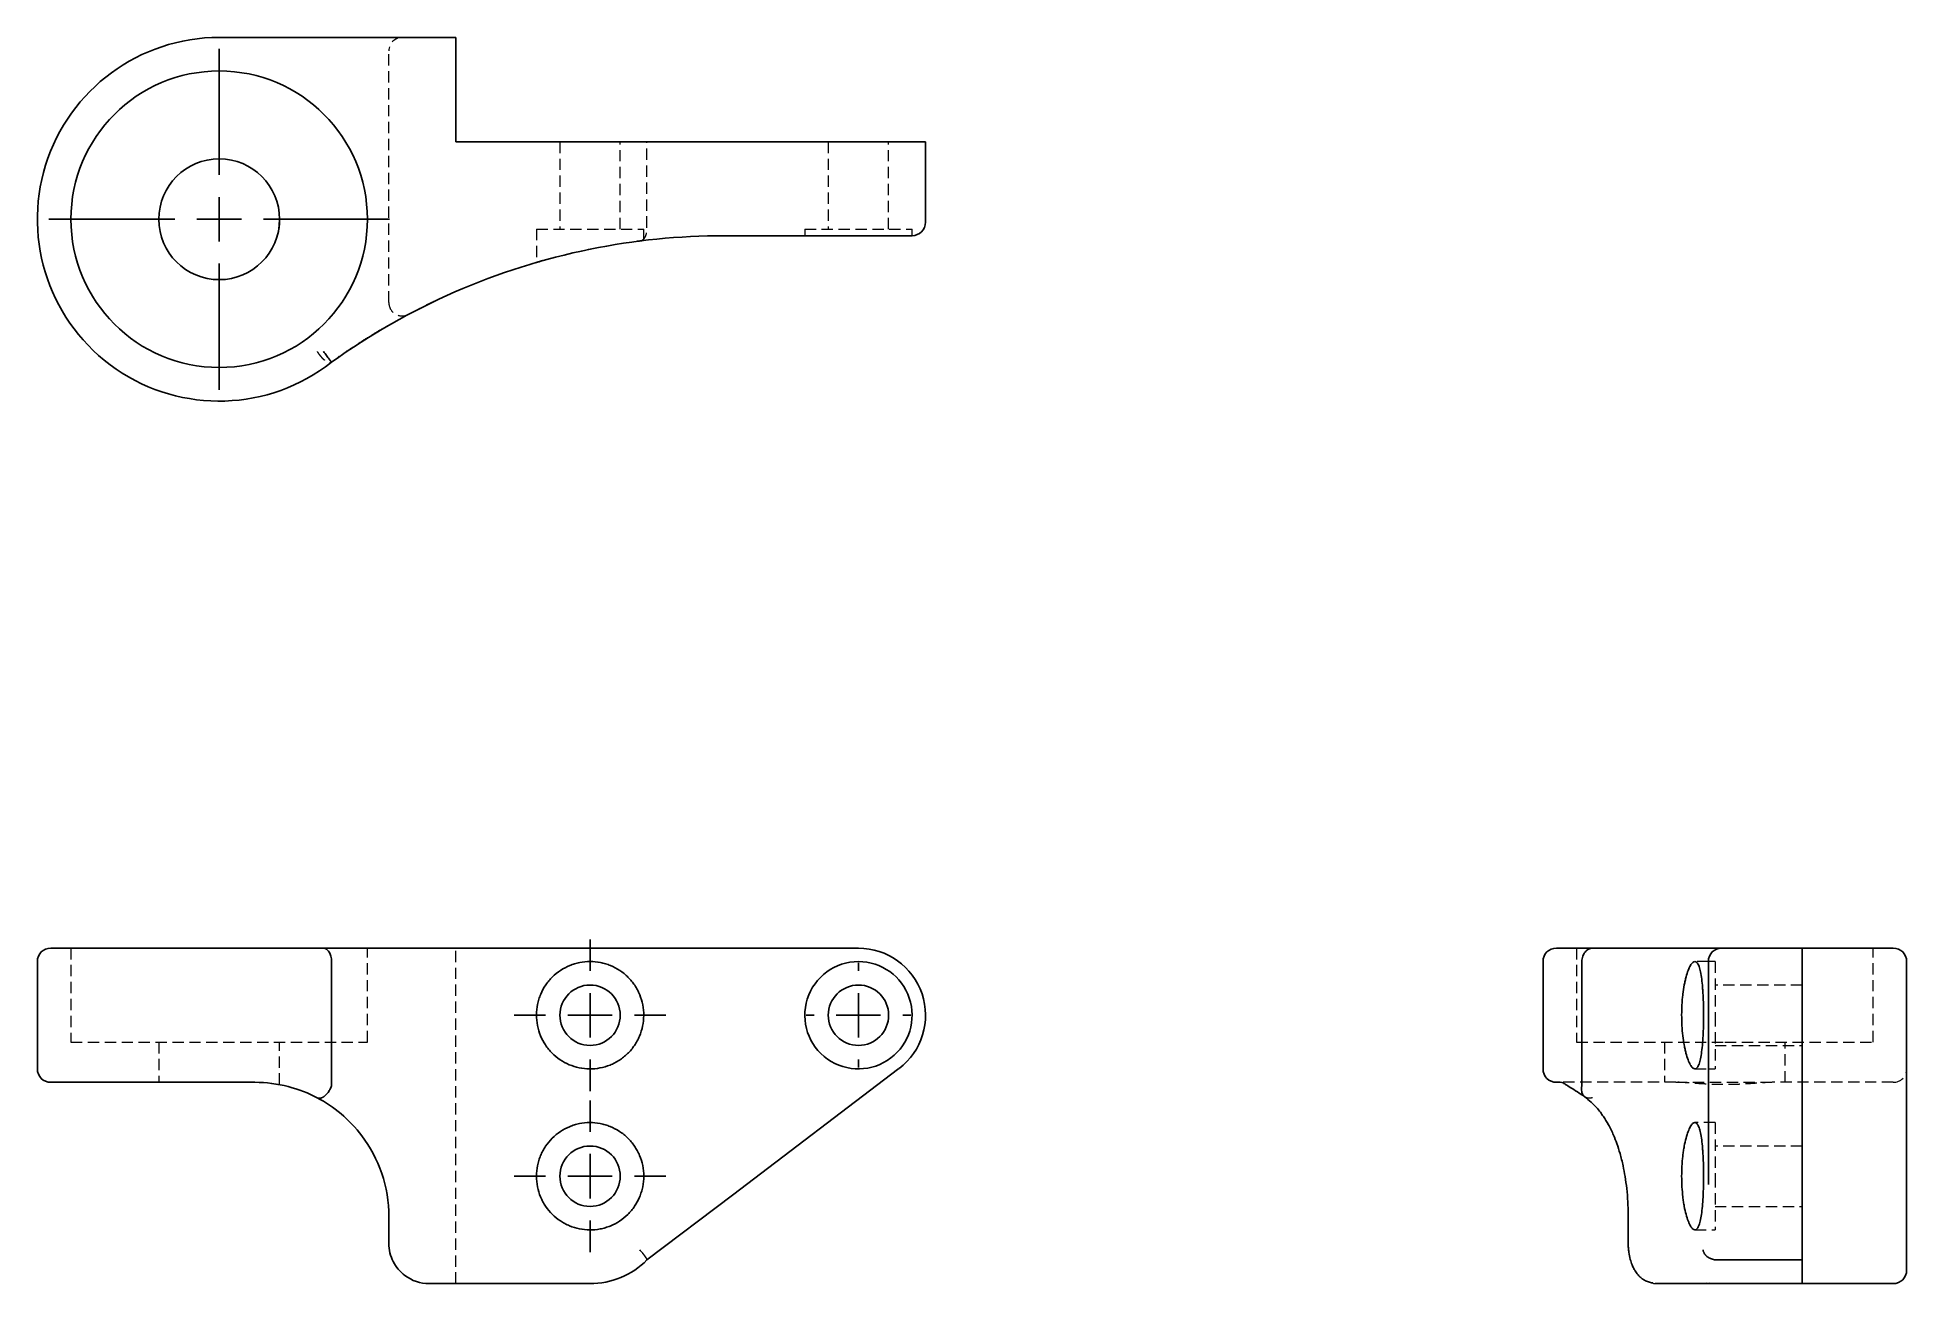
# Model space of a CAD drawing. Header units: millimetres. Extents: x 33 to 243, y 38 to 178.
import ezdxf

# ---------------------------------------------------------------- set-up
doc = ezdxf.new("R2010")
doc.units = ezdxf.units.MM
doc.linetypes.add('HIDDEN', pattern=[1.905, 1.27, -0.635])
doc.layers.add('10', color=7, linetype='Continuous')

# ---------------------------------------------------------------- blocks, each defined once
blk = doc.blocks.new('SW_CENTERMARKSYMBOL_0')
at = {"layer": '10', "color": 0}
for p, q in [((0, 5), (0, 5.9)), ((0, 0), (0, 2.5)), ((-5, 0), (-5.9, 0)), ((0, 0), (-2.5, 0)), ((0, 0), (0, -2.5)), ((0, 0), (2.5, 0)), ((5, 0), (5.9, 0)), ((0, -5), (0, -5.9))]:
    blk.add_line(p, q, dxfattribs=at)
blk = doc.blocks.new('SW_CENTERMARKSYMBOL_1')
at = {"layer": '10', "color": 0}
for p, q in [((0, 5), (0, 8.54)), ((0, 0), (0, 2.5)), ((-5, 0), (-8.54, 0)), ((0, 0), (-2.5, 0)), ((0, 0), (0, -2.5)), ((0, 0), (2.5, 0)), ((5, 0), (8.54, 0)), ((0, -5), (0, -8.54))]:
    blk.add_line(p, q, dxfattribs=at)
blk = doc.blocks.new('SW_CENTERMARKSYMBOL_2')
at = {"layer": '10', "color": 0}
for p, q in [((0, 5), (0, 8.54)), ((0, 0), (0, 2.5)), ((-5, 0), (-8.54, 0)), ((0, 0), (-2.5, 0)), ((0, 0), (0, -2.5)), ((0, 0), (2.5, 0)), ((5, 0), (8.54, 0)), ((0, -5), (0, -8.54))]:
    blk.add_line(p, q, dxfattribs=at)
blk = doc.blocks.new('SW_CENTERMARKSYMBOL_3')
at = {"layer": '10', "color": 0}
for p, q in [((0, 5), (0, 19.19)), ((0, 0), (0, 2.5)), ((-5, 0), (-19.19, 0)), ((0, 0), (-2.5, 0)), ((0, 0), (0, -2.5)), ((0, 0), (2.5, 0)), ((5, 0), (19.19, 0)), ((0, -5), (0, -19.19))]:
    blk.add_line(p, q, dxfattribs=at)

msp = doc.modelspace()

# ---------------------------------------------------------------- linework, layer by layer
at = {"color": 7, "linetype": 'Continuous', "lineweight": 25}
for p, q in [((80.13, 178.47), (53.47, 178.47)), ((80.13, 176.96), (80.13, 178.47)), ((80.13, 166.72), (80.13, 176.96)), ((125.45, 166.72), (80.13, 166.72)), ((125.45, 166.72), (133, 166.72)), ((133, 157.66), (133, 166.72)), ((110.34, 156.15), (125.45, 156.15)), ((125.45, 156.15), (131.49, 156.15)), ((95.28, 154.64), (95.01, 154.58)), ((65.21, 75.96), (34.51, 75.96)), ((110.34, 75.96), (65.21, 75.96)), ((125.45, 75.96), (110.34, 75.96)), ((208.11, 75.96), (204.04, 75.96)), ((222.66, 75.96), (208.11, 75.96)), ((231.72, 75.96), (222.66, 75.96)), ((231.72, 75.96), (231.72, 62.39)), ((231.72, 75.96), (241.96, 75.96)), ((33, 74.45), (33, 62.36)), ((66.12, 60.46), (66.12, 74.45)), ((202.53, 74.45), (202.53, 62.36)), ((206.91, 60.46), (206.91, 74.45)), ((221.15, 74.45), (221.15, 63.59)), ((243.47, 39.7), (243.47, 74.45)), ((221.15, 63.59), (221.15, 49.35)), ((111.25, 48.14), (130.01, 62.39)), ((231.72, 62.39), (231.72, 40.85)), ((34.51, 60.85), (57.47, 60.85)), ((204.04, 60.85), (204.47, 60.85)), ((204.47, 60.85), (204.84, 60.78)), ((101.64, 40.85), (111.25, 48.14)), ((72.57, 45.74), (72.57, 42.72)), ((212.12, 45.74), (212.12, 42.72)), ((106.05, 44.19), (106.06, 44.2)), ((222.06, 40.85), (231.72, 40.85)), ((231.72, 40.85), (231.72, 38.19)), ((77.11, 38.19), (95.23, 38.19)), ((215.15, 38.19), (221.17, 38.19)), ((220.88, 38.22), (221.31, 38.24)), ((221.17, 38.19), (220.89, 38.25)), ((221.17, 38.19), (231.72, 38.19)), ((241.96, 38.19), (231.72, 38.19))]:
    msp.add_line(p, q, dxfattribs=at)
at = {"color": 7, "linetype": 'HIDDEN', "lineweight": 18}
for p, q in [((72.57, 148.63), (72.57, 176.96)), ((91.83, 166.72), (91.83, 156.9)), ((98.63, 156.9), (98.63, 166.72)), ((101.64, 157.06), (101.64, 166.72)), ((122.05, 166.72), (122.05, 156.9)), ((128.85, 156.9), (128.85, 166.72)), ((57.47, 163.5), (57.57, 163.41)), ((89.19, 156.9), (101.28, 156.9)), ((89.19, 156.9), (89.19, 153.14)), ((101.28, 155.6), (101.28, 156.9)), ((119.4, 156.9), (131.49, 156.9)), ((119.4, 156.9), (119.4, 156.15)), ((131.49, 156.15), (131.49, 156.9)), ((77.73, 148.84), (77.76, 148.79)), ((36.78, 75.96), (36.78, 65.38)), ((70.16, 65.38), (70.16, 75.96)), ((80.13, 38.19), (80.13, 75.96)), ((206.31, 75.96), (206.31, 65.38)), ((239.69, 65.38), (239.69, 75.96)), ((221.15, 74.45), (219.63, 74.45)), ((221.9, 74.45), (221.15, 74.45)), ((221.9, 74.45), (221.9, 68.4)), ((231.72, 71.8), (221.9, 71.8)), ((221.9, 68.4), (221.9, 62.36)), ((36.78, 65.38), (70.16, 65.38)), ((46.67, 65.38), (46.67, 60.85)), ((60.27, 60.59), (60.27, 65.38)), ((206.31, 65.38), (223, 65.38)), ((216.2, 65.38), (216.2, 60.85)), ((223, 65.38), (239.69, 65.38)), ((229.8, 60.85), (229.8, 65.38)), ((221.9, 65.01), (231.72, 65.01)), ((219.63, 62.36), (221.15, 62.36)), ((221.15, 62.36), (221.9, 62.36)), ((217.5, 60.85), (204.47, 60.85)), ((207.25, 59.21), (207.28, 59.19)), ((217.5, 60.85), (228.5, 60.85)), ((241.96, 60.85), (228.5, 60.85)), ((221.9, 56.32), (219.63, 56.32)), ((221.9, 56.32), (221.9, 50.28)), ((231.72, 53.68), (221.9, 53.68)), ((221.9, 50.28), (221.9, 44.23)), ((221.9, 46.88), (231.72, 46.88)), ((219.63, 44.23), (221.9, 44.23)), ((221.17, 38.19), (231.72, 38.19))]:
    msp.add_line(p, q, dxfattribs=at)
at = {"color": 7, "linetype": 'Continuous', "lineweight": 25}
for centre, radius in [((53.47, 158), 16.69), ((53.47, 158), 6.8), ((95.23, 68.4), 3.4), ((125.45, 68.4), 3.4), ((95.23, 50.28), 3.4)]:
    msp.add_circle(centre, radius, dxfattribs=at)
for centre, radius, start, end in [((53.47, 158), 20.47, 90, 308.1694), ((110.34, 80.38), 75.77, 90, 101.4999), ((131.49, 157.66), 1.51, 270, 0), ((110.34, 80.38), 75.77, 101.4999, 125.704), ((34.51, 74.45), 1.51, 90, 180), ((125.45, 68.4), 7.55, 307.2095, 90), ((204.04, 74.45), 1.51, 90, 180), ((222.66, 74.45), 1.51, 90, 180), ((241.96, 74.45), 1.51, 0, 90), ((125.45, 68.4), 6.04, 90, 307.2095), ((125.45, 68.4), 6.04, 307.2095, 90), ((34.51, 62.36), 1.51, 180, 270), ((204.04, 62.36), 1.51, 180, 270), ((241.96, 39.7), 1.51, 270, 0)]:
    msp.add_arc(centre, radius, start, end, dxfattribs=at)
at = {"color": 7, "linetype": 'HIDDEN', "lineweight": 18}
for centre, start, end in [((74.08, 176.96), 90, 180), ((241.96, 62.36), 270, 0)]:
    msp.add_arc(centre, 1.51, start, end, dxfattribs=at)
for points, knots in [([(60.24, 158.28), (60.25, 158.04), (60.27, 157.43), (60.2, 156.8), (60.09, 156.44), (60.08, 156.44)], [0, 0, 0, 0, 0.3910293, 0.9904775, 1, 1, 1, 1]), ([(100.83, 155.55), (100.86, 155.55), (100.91, 155.56), (100.99, 155.59), (101.06, 155.62), (101.12, 155.66), (101.19, 155.7), (101.24, 155.75), (101.29, 155.8), (101.34, 155.86), (101.38, 155.91), (101.42, 155.97), (101.47, 156.06), (101.53, 156.2), (101.59, 156.4), (101.63, 156.61), (101.65, 156.82), (101.65, 156.97), (101.64, 157.04)], [0, 0, 0, 0, 0.055149, 0.108404, 0.159756, 0.209186, 0.256676, 0.302212, 0.345786, 0.3874, 0.427061, 0.464782, 0.500582, 0.603759, 0.705368, 0.805314, 0.903508, 1, 1, 1, 1]), ([(72.57, 148.63), (72.57, 148.33), (72.75, 147.74), (73.59, 147.05), (74.4, 147.09), (74.79, 147.29)], [0, 0, 0, 0, 0.285714, 0.571429, 1, 1, 1, 1]), ([(75.04, 147.43), (75.12, 147.47), (75.3, 147.57), (75.91, 147.9), (76.59, 148.26), (77.23, 148.57), (77.57, 148.73), (77.74, 148.81)], [0, 0, 0, 0, 0.215163, 0.455324, 0.716927, 0.855967, 1, 1, 1, 1]), ([(65.96, 141.84), (66.53, 142.25), (67.67, 143.06), (69.27, 144.11), (70.73, 145.04), (72.03, 145.8), (73.2, 146.44), (73.82, 146.77), (74.12, 146.93)], [0, 0, 0, 0, 0.1669329, 0.3334123, 0.4993033, 0.6650775, 0.8316299, 1, 1, 1, 1]), ([(64.51, 143.11), (64.53, 143.08), (64.57, 143.01), (64.63, 142.91), (64.7, 142.82), (64.77, 142.73), (64.83, 142.65), (64.9, 142.57), (64.97, 142.49), (65.03, 142.42), (65.09, 142.36), (65.16, 142.3), (65.21, 142.24), (65.27, 142.2), (65.33, 142.15), (65.41, 142.08), (65.53, 142), (65.67, 141.93), (65.81, 141.88), (65.93, 141.85), (66.03, 141.86), (66.09, 141.89), (66.12, 141.9)], [0, 0, 0, 0, 0.0441007, 0.0868977, 0.1284033, 0.1686218, 0.2075543, 0.2452032, 0.2815736, 0.3166739, 0.3505058, 0.3830641, 0.414342, 0.444333, 0.4730323, 0.5004373, 0.5829846, 0.6657563, 0.7488816, 0.8323346, 0.9160377, 1, 1, 1, 1]), ([(66.12, 141.9), (66.12, 141.91), (66.12, 141.91), (66.12, 141.91), (66.12, 141.91)], [0, 0, 0, 0, 0.490252, 1, 1, 1, 1]), ([(59.36, 60.73), (59.45, 60.72), (59.74, 60.68), (60.03, 60.63), (60.25, 60.59), (60.25, 60.59), (60.24, 60.59)], [0, 0, 0, 0, 0.144267, 0.472539, 0.794593, 1, 1, 1, 1]), ([(208.11, 59.11), (208, 59.08), (207.78, 59.03), (207.5, 59.08), (207.32, 59.15), (207.25, 59.21), (207.24, 59.22)], [0, 0, 0, 0, 0.3529141, 0.6685754, 0.9472981, 1, 1, 1, 1]), ([(228.5, 60.85), (228.18, 60.85), (227.82, 60.83), (227.21, 60.79), (227, 60.78), (226.55, 60.74), (226.32, 60.73), (225.85, 60.69), (225.61, 60.68), (225.11, 60.65), (224.85, 60.63), (224.07, 60.6), (223.54, 60.59), (222.74, 60.59), (222.47, 60.59), (221.94, 60.6), (221.68, 60.61), (221.16, 60.63), (220.91, 60.65), (220.4, 60.68), (220.16, 60.69), (219.44, 60.74), (219, 60.78), (218.39, 60.82), (218.19, 60.83), (217.83, 60.85), (217.66, 60.85), (217.5, 60.85)], [0, 0, 0, 0, 0.125, 0.125, 0.1875, 0.1875, 0.25, 0.25, 0.3125, 0.3125, 0.375, 0.375, 0.5, 0.5, 0.5625, 0.5625, 0.625, 0.625, 0.6875, 0.6875, 0.75, 0.75, 0.875, 0.875, 0.9375, 0.9375, 1, 1, 1, 1]), ([(214.86, 38.29), (214.89, 38.27), (214.98, 38.2), (215.08, 38.2), (215.15, 38.19)], [0, 0, 0, 0, 0.236955, 1, 1, 1, 1])]:
    msp.add_open_spline(points, degree=3, knots=knots, dxfattribs=at)
msp.add_open_spline([(101.64, 157.04), (101.64, 157.05), (101.64, 157.05), (101.64, 157.06)], degree=3, dxfattribs=at)
at = {"color": 7, "linetype": 'Continuous', "lineweight": 25}
for points, knots in [([(101.26, 155.6), (101.26, 155.6), (101.25, 155.6), (101.04, 155.58), (100.78, 155.54), (100.54, 155.51), (100.47, 155.5)], [0, 0, 0, 0, 0.237143, 0.556645, 0.885402, 1, 1, 1, 1]), ([(89.88, 153.34), (89.74, 153.29), (89.46, 153.22), (89.24, 153.15), (89.21, 153.14), (89.19, 153.14)], [0, 0, 0, 0, 0.357025, 0.674324, 1, 1, 1, 1]), ([(65.21, 143.11), (65.21, 143.11), (65.22, 143.11), (65.34, 142.95), (65.45, 142.79), (65.67, 142.5), (65.77, 142.37), (65.94, 142.15), (66, 142.06), (66.09, 141.94), (66.12, 141.91), (66.12, 141.91), (66.12, 141.91), (66.12, 141.91)], [-0.3143488, -0.3143488, -0.3143488, -0.3143488, -0.3136181, -0.3136181, -0.2745353, -0.2745353, -0.235458, -0.235458, -0.1963906, -0.1963906, -0.1573316, -0.1573316, -0.156759, -0.156759, -0.156759, -0.156759]), ([(65.21, 75.96), (65.21, 75.96), (65.22, 75.96), (65.34, 75.96), (65.45, 75.92), (65.67, 75.76), (65.77, 75.65), (65.94, 75.37), (66, 75.21), (66.09, 74.85), (66.12, 74.65), (66.12, 74.45), (66.12, 74.45), (66.12, 74.45)], [-0.3143488, -0.3143488, -0.3143488, -0.3143488, -0.3136181, -0.3136181, -0.2745353, -0.2745353, -0.235458, -0.235458, -0.1963906, -0.1963906, -0.1573316, -0.1573316, -0.156759, -0.156759, -0.156759, -0.156759]), ([(208.11, 75.96), (208.11, 75.96), (208.11, 75.96), (207.95, 75.96), (207.79, 75.92), (207.5, 75.76), (207.37, 75.65), (207.15, 75.37), (207.06, 75.21), (206.94, 74.85), (206.91, 74.65), (206.91, 74.45), (206.91, 74.45), (206.91, 74.45)], [-0.3143488, -0.3143488, -0.3143488, -0.3143488, -0.3136181, -0.3136181, -0.2745353, -0.2745353, -0.235458, -0.235458, -0.1963906, -0.1963906, -0.1573316, -0.1573316, -0.156759, -0.156759, -0.156759, -0.156759]), ([(95.23, 74.45), (95.63, 74.45), (96.02, 74.41), (96.59, 74.29), (96.78, 74.25), (97.16, 74.13), (97.35, 74.07), (97.9, 73.84), (98.25, 73.66), (98.91, 73.22), (99.22, 72.96), (99.78, 72.4), (100.03, 72.1), (100.37, 71.6), (100.47, 71.43), (100.66, 71.07), (100.74, 70.89), (100.97, 70.34), (101.09, 69.96), (101.24, 69.17), (101.28, 68.77), (101.27, 67.98), (101.23, 67.57), (101.07, 66.79), (100.95, 66.41), (100.72, 65.86), (100.63, 65.68), (100.44, 65.33), (100.33, 65.16), (100, 64.66), (99.74, 64.36), (99.17, 63.8), (98.86, 63.55), (98.36, 63.23), (98.19, 63.13), (97.84, 62.95), (97.66, 62.86), (97.11, 62.65), (96.73, 62.54), (95.96, 62.39), (95.56, 62.36), (94.78, 62.37), (94.39, 62.41), (93.62, 62.57), (93.25, 62.68), (92.53, 62.99), (92.19, 63.17), (91.53, 63.61), (91.23, 63.86), (90.82, 64.28), (90.69, 64.42), (90.43, 64.73), (90.32, 64.89), (89.99, 65.38), (89.8, 65.73), (89.5, 66.46), (89.38, 66.85), (89.23, 67.63), (89.19, 68.03), (89.19, 68.84), (89.23, 69.23), (89.35, 69.82), (89.4, 70.01), (89.52, 70.39), (89.59, 70.58), (89.83, 71.13), (90.01, 71.47), (90.35, 71.97), (90.47, 72.12), (90.72, 72.43), (90.85, 72.57), (91.27, 72.98), (91.58, 73.23), (92.24, 73.67), (92.58, 73.85), (93.12, 74.07), (93.3, 74.13), (93.68, 74.25), (93.87, 74.29), (94.45, 74.41), (94.84, 74.45), (95.23, 74.45)], [0, 0, 0, 0, 0.03125, 0.03125, 0.046875, 0.046875, 0.0625, 0.0625, 0.09375, 0.09375, 0.125, 0.125, 0.15625, 0.15625, 0.171875, 0.171875, 0.1875, 0.1875, 0.21875, 0.21875, 0.25, 0.25, 0.28125, 0.28125, 0.3125, 0.3125, 0.328125, 0.328125, 0.34375, 0.34375, 0.375, 0.375, 0.40625, 0.40625, 0.421875, 0.421875, 0.4375, 0.4375, 0.46875, 0.46875, 0.5, 0.5, 0.53125, 0.53125, 0.5625, 0.5625, 0.59375, 0.59375, 0.625, 0.625, 0.640625, 0.640625, 0.65625, 0.65625, 0.6875, 0.6875, 0.71875, 0.71875, 0.75, 0.75, 0.78125, 0.78125, 0.796875, 0.796875, 0.8125, 0.8125, 0.84375, 0.84375, 0.859375, 0.859375, 0.875, 0.875, 0.90625, 0.90625, 0.9375, 0.9375, 0.953125, 0.953125, 0.96875, 0.96875, 1, 1, 1, 1]), ([(219.63, 74.45), (219.71, 74.45), (219.78, 74.41), (219.89, 74.29), (219.93, 74.25), (219.99, 74.13), (220.03, 74.07), (220.12, 73.84), (220.18, 73.66), (220.28, 73.22), (220.33, 72.96), (220.41, 72.4), (220.45, 72.1), (220.49, 71.6), (220.5, 71.43), (220.53, 71.07), (220.54, 70.89), (220.57, 70.34), (220.58, 69.96), (220.6, 69.17), (220.61, 68.77), (220.61, 67.98), (220.6, 67.57), (220.58, 66.79), (220.57, 66.41), (220.54, 65.86), (220.52, 65.68), (220.5, 65.33), (220.49, 65.16), (220.44, 64.66), (220.4, 64.36), (220.32, 63.8), (220.27, 63.55), (220.2, 63.23), (220.17, 63.13), (220.11, 62.95), (220.08, 62.86), (219.99, 62.65), (219.92, 62.54), (219.77, 62.39), (219.69, 62.36), (219.54, 62.37), (219.45, 62.41), (219.28, 62.57), (219.2, 62.68), (219.03, 62.99), (218.94, 63.17), (218.78, 63.61), (218.7, 63.86), (218.59, 64.28), (218.56, 64.42), (218.49, 64.73), (218.46, 64.89), (218.37, 65.38), (218.31, 65.73), (218.23, 66.46), (218.19, 66.85), (218.15, 67.63), (218.14, 68.03), (218.14, 68.84), (218.15, 69.23), (218.19, 69.82), (218.2, 70.01), (218.23, 70.39), (218.25, 70.58), (218.32, 71.13), (218.37, 71.47), (218.46, 71.97), (218.5, 72.12), (218.57, 72.43), (218.6, 72.57), (218.71, 72.98), (218.79, 73.23), (218.96, 73.67), (219.04, 73.85), (219.17, 74.07), (219.21, 74.13), (219.3, 74.25), (219.34, 74.29), (219.47, 74.41), (219.55, 74.45), (219.63, 74.45)], [0, 0, 0, 0, 0.03125, 0.03125, 0.046875, 0.046875, 0.0625, 0.0625, 0.09375, 0.09375, 0.125, 0.125, 0.15625, 0.15625, 0.171875, 0.171875, 0.1875, 0.1875, 0.21875, 0.21875, 0.25, 0.25, 0.28125, 0.28125, 0.3125, 0.3125, 0.328125, 0.328125, 0.34375, 0.34375, 0.375, 0.375, 0.40625, 0.40625, 0.421875, 0.421875, 0.4375, 0.4375, 0.46875, 0.46875, 0.5, 0.5, 0.53125, 0.53125, 0.5625, 0.5625, 0.59375, 0.59375, 0.625, 0.625, 0.640625, 0.640625, 0.65625, 0.65625, 0.6875, 0.6875, 0.71875, 0.71875, 0.75, 0.75, 0.78125, 0.78125, 0.796875, 0.796875, 0.8125, 0.8125, 0.84375, 0.84375, 0.859375, 0.859375, 0.875, 0.875, 0.90625, 0.90625, 0.9375, 0.9375, 0.953125, 0.953125, 0.96875, 0.96875, 1, 1, 1, 1]), ([(64.51, 59.11), (64.53, 59.1), (64.57, 59.08), (64.63, 59.06), (64.7, 59.06), (64.77, 59.05), (64.83, 59.06), (64.9, 59.07), (64.97, 59.09), (65.03, 59.12), (65.09, 59.14), (65.16, 59.18), (65.21, 59.21), (65.27, 59.25), (65.33, 59.29), (65.41, 59.36), (65.53, 59.47), (65.67, 59.63), (65.81, 59.81), (65.93, 60.01), (66.03, 60.22), (66.09, 60.36), (66.12, 60.44)], [0, 0, 0, 0, 0.0441007, 0.0868977, 0.1284033, 0.1686218, 0.2075543, 0.2452032, 0.2815736, 0.3166739, 0.3505058, 0.3830641, 0.414342, 0.444333, 0.4730323, 0.5004373, 0.5829846, 0.6657563, 0.7488816, 0.8323346, 0.9160377, 1, 1, 1, 1]), ([(64.51, 59.11), (66.36, 58.13), (69.32, 55.73), (72.02, 50.71), (72.57, 47.4), (72.57, 45.74)], [0.713256, 0.713256, 0.713256, 0.713256, 1.25603, 1.61788, 1.979729, 1.979729, 1.979729, 1.979729]), ([(66.12, 60.44), (66.12, 60.44), (66.12, 60.45), (66.12, 60.46), (66.12, 60.46)], [0, 0, 0, 0, 0.490252, 1, 1, 1, 1]), ([(204.73, 60.82), (204.83, 60.76), (205.01, 60.64), (205.61, 60.27), (206.34, 59.81), (206.96, 59.4), (207.25, 59.21)], [0, 0, 0, 0, 0.270611, 0.5301977, 0.776689, 1, 1, 1, 1]), ([(207.24, 59.22), (207.19, 59.26), (207.08, 59.34), (206.96, 59.54), (206.87, 59.81), (206.85, 60.11), (206.88, 60.33), (206.9, 60.44)], [0, 0, 0, 0, 0.137141, 0.351122, 0.566259, 0.782653, 1, 1, 1, 1]), ([(206.9, 60.44), (206.91, 60.44), (206.91, 60.45), (206.91, 60.46), (206.91, 60.46)], [0, 0, 0, 0, 0.490252, 1, 1, 1, 1]), ([(207.22, 59.23), (207.47, 59.03), (207.93, 58.67), (208.51, 58.07), (208.96, 57.52), (209.42, 56.89), (209.93, 56.06), (210.43, 55.02), (210.86, 53.92), (211.23, 52.78), (211.54, 51.54), (211.78, 50.22), (211.97, 48.86), (212.1, 47.35), (212.11, 46.29), (212.12, 45.74)], [0, 0, 0, 0, 0.086544, 0.159727, 0.219556, 0.266029, 0.350411, 0.443777, 0.511165, 0.586278, 0.672658, 0.744882, 0.823508, 0.908546, 1, 1, 1, 1]), ([(101.28, 50.28), (101.28, 49.87), (101.24, 49.48), (101.12, 48.89), (101.07, 48.7), (100.95, 48.31), (100.88, 48.12), (100.65, 47.57), (100.46, 47.22), (100.02, 46.56), (99.76, 46.25), (99.19, 45.69), (98.89, 45.45), (98.22, 45.01), (97.87, 44.82), (97.32, 44.6), (97.13, 44.54), (96.76, 44.43), (96.56, 44.38), (95.98, 44.27), (95.59, 44.23), (94.81, 44.24), (94.42, 44.28), (93.65, 44.43), (93.28, 44.54), (92.74, 44.77), (92.56, 44.85), (92.21, 45.04), (92.05, 45.14), (91.56, 45.46), (91.26, 45.71), (90.69, 46.27), (90.44, 46.57), (90.11, 47.06), (90.01, 47.23), (89.82, 47.58), (89.74, 47.76), (89.51, 48.31), (89.39, 48.69), (89.23, 49.47), (89.19, 49.87), (89.19, 50.67), (89.23, 51.07), (89.35, 51.66), (89.4, 51.85), (89.51, 52.23), (89.65, 52.61), (89.82, 52.96), (90.01, 53.31), (90.11, 53.49), (90.44, 53.98), (90.69, 54.28), (91.25, 54.84), (91.56, 55.09), (92.21, 55.52), (92.55, 55.7), (93.09, 55.93), (93.28, 56), (93.65, 56.11), (93.84, 56.16), (94.41, 56.28), (94.8, 56.32), (95.59, 56.32), (95.98, 56.29), (96.56, 56.18), (96.75, 56.13), (97.13, 56.02), (97.31, 55.95), (97.86, 55.73), (98.21, 55.55), (98.87, 55.11), (99.19, 54.86), (99.75, 54.3), (100.01, 54), (100.35, 53.5), (100.45, 53.33), (100.64, 52.98), (100.73, 52.8), (100.96, 52.25), (101.08, 51.87), (101.24, 51.08), (101.28, 50.68), (101.28, 50.28)], [0, 0, 0, 0, 0.03125, 0.03125, 0.046875, 0.046875, 0.0625, 0.0625, 0.09375, 0.09375, 0.125, 0.125, 0.15625, 0.15625, 0.1875, 0.1875, 0.203125, 0.203125, 0.21875, 0.21875, 0.25, 0.25, 0.28125, 0.28125, 0.3125, 0.3125, 0.328125, 0.328125, 0.34375, 0.34375, 0.375, 0.375, 0.40625, 0.40625, 0.421875, 0.421875, 0.4375, 0.4375, 0.46875, 0.46875, 0.5, 0.5, 0.53125, 0.53125, 0.546875, 0.546875, 0.5625, 0.578125, 0.578125, 0.59375, 0.59375, 0.625, 0.625, 0.65625, 0.65625, 0.6875, 0.6875, 0.703125, 0.703125, 0.71875, 0.71875, 0.75, 0.75, 0.78125, 0.78125, 0.796875, 0.796875, 0.8125, 0.8125, 0.84375, 0.84375, 0.875, 0.875, 0.90625, 0.90625, 0.921875, 0.921875, 0.9375, 0.9375, 0.96875, 0.96875, 1, 1, 1, 1]), ([(220.61, 50.28), (220.61, 49.87), (220.6, 49.48), (220.59, 48.89), (220.58, 48.7), (220.57, 48.31), (220.56, 48.12), (220.53, 47.57), (220.5, 47.22), (220.44, 46.56), (220.41, 46.25), (220.33, 45.69), (220.28, 45.45), (220.17, 45.01), (220.12, 44.82), (220.02, 44.6), (219.99, 44.54), (219.92, 44.43), (219.89, 44.38), (219.78, 44.27), (219.7, 44.23), (219.54, 44.24), (219.46, 44.28), (219.29, 44.43), (219.2, 44.54), (219.08, 44.77), (219.03, 44.85), (218.95, 45.04), (218.91, 45.14), (218.79, 45.46), (218.71, 45.71), (218.56, 46.27), (218.49, 46.57), (218.4, 47.06), (218.37, 47.23), (218.32, 47.58), (218.29, 47.76), (218.23, 48.31), (218.2, 48.69), (218.15, 49.47), (218.14, 49.87), (218.14, 50.67), (218.15, 51.07), (218.18, 51.66), (218.2, 51.85), (218.23, 52.23), (218.27, 52.61), (218.32, 52.96), (218.37, 53.31), (218.4, 53.49), (218.49, 53.98), (218.56, 54.28), (218.71, 54.84), (218.79, 55.09), (218.95, 55.52), (219.03, 55.7), (219.16, 55.93), (219.2, 56), (219.29, 56.11), (219.33, 56.16), (219.46, 56.28), (219.54, 56.32), (219.7, 56.32), (219.78, 56.29), (219.89, 56.18), (219.92, 56.13), (219.99, 56.02), (220.02, 55.95), (220.12, 55.73), (220.17, 55.55), (220.28, 55.11), (220.32, 54.86), (220.41, 54.3), (220.44, 54), (220.49, 53.5), (220.5, 53.33), (220.53, 52.98), (220.54, 52.8), (220.57, 52.25), (220.58, 51.87), (220.6, 51.08), (220.61, 50.68), (220.61, 50.28)], [0, 0, 0, 0, 0.03125, 0.03125, 0.046875, 0.046875, 0.0625, 0.0625, 0.09375, 0.09375, 0.125, 0.125, 0.15625, 0.15625, 0.1875, 0.1875, 0.203125, 0.203125, 0.21875, 0.21875, 0.25, 0.25, 0.28125, 0.28125, 0.3125, 0.3125, 0.328125, 0.328125, 0.34375, 0.34375, 0.375, 0.375, 0.40625, 0.40625, 0.421875, 0.421875, 0.4375, 0.4375, 0.46875, 0.46875, 0.5, 0.5, 0.53125, 0.53125, 0.546875, 0.546875, 0.5625, 0.578125, 0.578125, 0.59375, 0.59375, 0.625, 0.625, 0.65625, 0.65625, 0.6875, 0.6875, 0.703125, 0.703125, 0.71875, 0.71875, 0.75, 0.75, 0.78125, 0.78125, 0.796875, 0.796875, 0.8125, 0.8125, 0.84375, 0.84375, 0.875, 0.875, 0.90625, 0.90625, 0.921875, 0.921875, 0.9375, 0.9375, 0.96875, 0.96875, 1, 1, 1, 1]), ([(72.57, 42.72), (72.57, 42), (72.93, 40.57), (74.52, 38.72), (76.13, 38.19), (77.11, 38.19)], [0, 0, 0, 0, 0.0951255, 0.190251, 0.3329392, 0.3329392, 0.3329392, 0.3329392]), ([(212.12, 42.72), (212.12, 42.55), (212.13, 42.21), (212.2, 41.6), (212.33, 40.95), (212.54, 40.34), (212.74, 39.9), (212.98, 39.48), (213.27, 39.1), (213.62, 38.79), (213.98, 38.55), (214.4, 38.35), (214.72, 38.3), (214.88, 38.27)], [0, 0, 0, 0, 0.084475, 0.163126, 0.301858, 0.415355, 0.504577, 0.578863, 0.682761, 0.748775, 0.82402, 0.90803, 1, 1, 1, 1]), ([(100.83, 41.98), (100.86, 41.95), (100.91, 41.89), (100.99, 41.8), (101.06, 41.72), (101.12, 41.64), (101.19, 41.56), (101.24, 41.49), (101.29, 41.43), (101.34, 41.37), (101.38, 41.31), (101.42, 41.26), (101.47, 41.19), (101.53, 41.09), (101.59, 41), (101.63, 40.92), (101.65, 40.87), (101.65, 40.85), (101.64, 40.85)], [0, 0, 0, 0, 0.055149, 0.108404, 0.159756, 0.209186, 0.256676, 0.302212, 0.345786, 0.3874, 0.427061, 0.464782, 0.500582, 0.603759, 0.705368, 0.805314, 0.903508, 1, 1, 1, 1]), ([(220.55, 41.98), (220.55, 41.95), (220.56, 41.89), (220.59, 41.8), (220.62, 41.72), (220.66, 41.64), (220.7, 41.56), (220.75, 41.49), (220.8, 41.43), (220.86, 41.37), (220.91, 41.31), (220.97, 41.26), (221.06, 41.19), (221.2, 41.09), (221.4, 41), (221.61, 40.92), (221.82, 40.87), (221.97, 40.85), (222.04, 40.85)], [0, 0, 0, 0, 0.055149, 0.108404, 0.159756, 0.209186, 0.256676, 0.302212, 0.345786, 0.3874, 0.427061, 0.464782, 0.500582, 0.603759, 0.705368, 0.805314, 0.903508, 1, 1, 1, 1]), ([(221.17, 38.19), (221.19, 38.19), (221.22, 38.19), (221.27, 38.21), (221.3, 38.22), (221.31, 38.24), (221.31, 38.24)], [0, 0, 0, 0, 0.3445328, 0.6715642, 0.9974643, 1, 1, 1, 1])]:
    msp.add_open_spline(points, degree=3, knots=knots, dxfattribs=at)
for points in [[(57.47, 60.85), (60.1, 60.85), (62.55, 60.14), (64.51, 59.11)], [(95.23, 38.19), (97.59, 38.19), (99.95, 39.16), (101.64, 40.85)], [(101.64, 40.85), (101.64, 40.85), (101.64, 40.85), (101.64, 40.85)], [(222.04, 40.85), (222.05, 40.85), (222.05, 40.85), (222.06, 40.85)]]:
    msp.add_open_spline(points, degree=3, dxfattribs=at)

# ---------------------------------------------------------------- block references
at = {"layer": '10'}
for name, p in [('SW_CENTERMARKSYMBOL_3', (53.47, 158)), ('SW_CENTERMARKSYMBOL_1', (95.23, 68.4)), ('SW_CENTERMARKSYMBOL_0', (125.45, 68.4)), ('SW_CENTERMARKSYMBOL_2', (95.23, 50.28))]:
    msp.add_blockref(name, p, dxfattribs=at)

doc.saveas('drawing.dxf')
